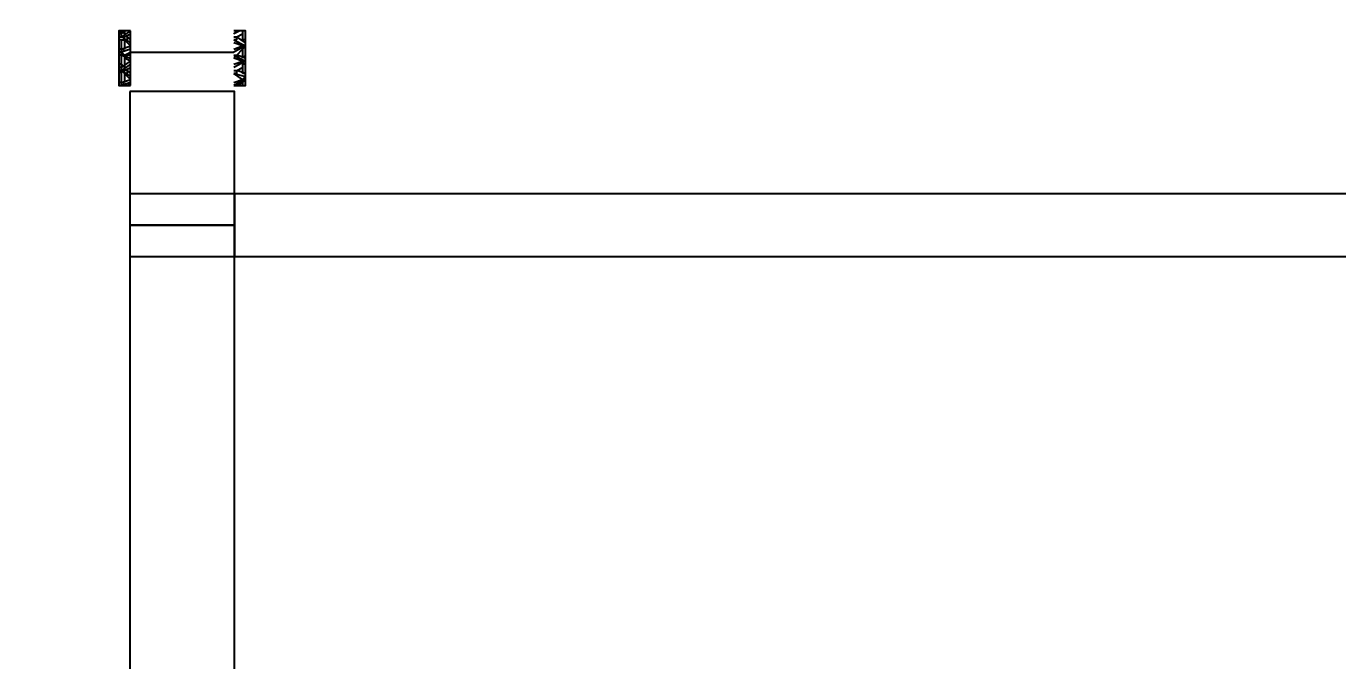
# Model space of a CAD drawing. Header units: centimetres. Extents: x -135 to 4159, y -1445 to 1077.
# Drawn here: x 1063.1 to 1188.4, y 277.1 to 337.8 of the extents above; entities that cross this region are included whole.
import ezdxf

# ---------------------------------------------------------------- set-up
doc = ezdxf.new("R2010")
doc.units = ezdxf.units.CM
for name, color, linetype in [('DIS_DUVAR_100', 30, 'Continuous'), ('DIS_UCLU_H_100', 3, 'Continuous'), ('IC_DUVAR_60', 30, 'Continuous'), ('IC_KAPILAR', 7, 'Continuous'), ('OLCULER', 7, 'Continuous')]:
    doc.layers.add(name, color=color, linetype=linetype)
doc.styles.add('PORTMAN', font='DejaVuSans.ttf')
doc.dimstyles.new('PORTMAN', dxfattribs={"dimtxt": 14, "dimasz": 9, "dimexe": 6, "dimexo": 5, "dimgap": 4, "dimtad": 1, "dimtxsty": 'PORTMAN', "dimblk": 'ARCHTICK', "dimcen": 2.5, "dimazin": 3, "dimtfac": 0.5, "dimtmove": 2, "dimatfit": 3})

# ---------------------------------------------------------------- blocks, each defined once
blk = doc.blocks.new('BOM_I01_1255p0_IC_DOLU')
blk.add_lwpolyline([(0, 0), (6, 0), (6, 125.5), (0, 125.5)], close=True)
blk = doc.blocks.new('BOM_D01_1255p0_DIS_DOLU')
blk.add_lwpolyline([(0, 0), (10, 0), (10, 125.5), (0, 125.5)], close=True)
blk = doc.blocks.new('kaynak-dis-kapi')
at = {"color": 133, "linetype": 'Continuous', "lineweight": 25, "true_color": 0x6ec1dd}
for p, q in [((54287.99, 7079.63), (54287.42, 7078.5)), ((54287.7, 7079.35), (54287.42, 7079.35)), ((54287.42, 7078.79), (54287.7, 7079.35)), ((54287.99, 7079.63), (54287.7, 7079.35)), ((54287.7, 7079.35), (54287.99, 7079.35)), ((54287.7, 7078.5), (54287.99, 7079.35)), ((54288.27, 7079.63), (54287.99, 7079.35)), ((54287.99, 7079.35), (54288.55, 7078.5)), ((54288.55, 7078.5), (54288.27, 7079.63)), ((54288.27, 7079.63), (54288.55, 7079.63)), ((54288.55, 7079.63), (54288.55, 7079.35)), ((54288.55, 7079.63), (54288.83, 7078.79)), ((54289.39, 7079.35), (54288.55, 7079.35)), ((54288.83, 7078.79), (54289.11, 7079.35)), ((54289.68, 7079.63), (54289.11, 7078.5)), ((54289.39, 7079.35), (54289.11, 7079.35)), ((54289.39, 7079.63), (54289.39, 7079.35)), ((54289.39, 7079.35), (54289.68, 7079.35)), ((54289.39, 7078.5), (54289.68, 7079.35)), ((54290.24, 7078.5), (54289.68, 7079.63)), ((54289.68, 7079.63), (54289.68, 7079.35)), ((54289.68, 7079.63), (54289.96, 7079.63)), ((54289.68, 7079.35), (54289.96, 7078.5)), ((54290.24, 7079.63), (54289.96, 7079.35)), ((54289.96, 7079.63), (54290.24, 7078.79)), ((54290.8, 7079.35), (54289.96, 7079.35)), ((54290.24, 7078.79), (54290.8, 7079.35)), ((54291.09, 7079.63), (54290.52, 7078.5)), ((54291.09, 7079.63), (54290.8, 7079.35)), ((54290.8, 7079.35), (54290.8, 7079.35)), ((54290.8, 7079.35), (54291.09, 7079.35)), ((54290.8, 7078.5), (54291.09, 7079.35)), ((54291.65, 7078.5), (54291.09, 7079.63)), ((54291.09, 7079.63), (54291.09, 7079.35)), ((54291.09, 7079.63), (54291.37, 7079.63)), ((54291.09, 7079.35), (54291.37, 7078.5)), ((54291.37, 7079.63), (54291.93, 7078.79)), ((54291.65, 7079.63), (54291.65, 7079.35)), ((54292.5, 7079.35), (54291.65, 7079.35)), ((54291.93, 7078.79), (54292.21, 7079.35)), ((54292.5, 7079.35), (54292.21, 7079.35)), ((54288.55, 7078.79), (54288.55, 7078.5)), ((54288.55, 7078.79), (54288.83, 7078.79)), ((54288.83, 7078.5), (54288.83, 7078.79)), ((54290.24, 7078.79), (54289.96, 7078.5)), ((54290.24, 7078.5), (54290.24, 7078.79)), ((54290.24, 7078.79), (54290.24, 7078.79)), ((54290.52, 7068.64), (54290.52, 7078.5)), ((54291.65, 7078.79), (54291.65, 7078.5)), ((54291.65, 7078.79), (54291.93, 7078.79)), ((54291.93, 7078.5), (54291.93, 7078.79)), ((54292.5, 7079.07), (54292.21, 7078.5)), ((54292.21, 7078.5), (54292.5, 7078.79)), ((54287.42, 7068.64), (54292.5, 7068.64)), ((54287.7, 7068.64), (54287.42, 7067.79)), ((54287.42, 7068.35), (54287.7, 7068.64)), ((54287.7, 7067.79), (54287.99, 7068.64)), ((54287.99, 7068.64), (54288.55, 7068.07)), ((54288.55, 7068.64), (54288.83, 7068.35)), ((54288.83, 7068.07), (54289.11, 7068.64)), ((54289.11, 7067.79), (54289.68, 7068.64)), ((54289.68, 7068.64), (54289.96, 7068.07)), ((54290.24, 7067.79), (54289.96, 7068.64)), ((54290.24, 7068.07), (54290.52, 7068.64)), ((54290.24, 7068.64), (54290.24, 7068.35)), ((54290.8, 7068.64), (54290.52, 7067.79)), ((54290.8, 7067.79), (54291.09, 7068.64)), ((54291.09, 7068.64), (54291.65, 7068.07)), ((54291.65, 7068.64), (54291.93, 7068.35)), ((54291.93, 7068.07), (54292.21, 7068.64)), ((54287.42, 7067.79), (54287.7, 7067.79)), ((54287.42, 7067.79), (54287.42, 7067.79)), ((54287.42, 7067.79), (54287.7, 7067.79)), ((54287.7, 7067.79), (54287.7, 7068.07)), ((54288.55, 7068.07), (54287.7, 7068.07)), ((54287.7, 7067.79), (54287.7, 7067.51)), ((54287.7, 7067.79), (54287.7, 7067.51)), ((54288.55, 7068.35), (54288.55, 7068.07)), ((54288.55, 7068.35), (54288.83, 7068.35)), ((54288.83, 7067.79), (54288.55, 7068.07)), ((54288.83, 7067.79), (54288.55, 7067.51)), ((54288.83, 7067.79), (54288.83, 7068.07)), ((54288.83, 7067.79), (54289.11, 7067.79)), ((54288.83, 7067.79), (54288.83, 7067.51)), ((54288.83, 7067.79), (54289.11, 7067.79)), ((54289.39, 7067.79), (54289.11, 7068.07)), ((54290.24, 7068.07), (54289.11, 7068.07)), ((54289.11, 7067.79), (54289.11, 7067.51)), ((54289.39, 7067.79), (54289.39, 7067.51)), ((54290.24, 7068.35), (54289.96, 7068.07)), ((54290.24, 7068.35), (54290.24, 7068.35)), ((54290.24, 7067.79), (54290.24, 7068.07)), ((54290.52, 7067.79), (54290.24, 7068.07)), ((54290.24, 7067.79), (54290.24, 7067.51)), ((54290.24, 7067.79), (54290.24, 7067.51)), ((54290.52, 7067.51), (54290.52, 7067.79)), ((54290.52, 7067.79), (54290.8, 7067.79)), ((54290.52, 7067.79), (54290.52, 7067.51)), ((54290.52, 7067.79), (54290.8, 7067.79)), ((54290.8, 7067.79), (54290.8, 7068.07)), ((54291.65, 7068.07), (54290.8, 7068.07)), ((54290.8, 7067.79), (54290.8, 7067.51)), ((54290.8, 7067.79), (54290.8, 7067.51)), ((54291.65, 7068.35), (54291.65, 7068.07)), ((54291.65, 7068.35), (54291.93, 7068.35)), ((54291.65, 7067.79), (54291.65, 7068.07)), ((54291.65, 7067.79), (54291.65, 7067.51)), ((54291.93, 7067.79), (54291.93, 7068.07)), ((54291.93, 7067.79), (54292.5, 7067.79)), ((54291.93, 7067.79), (54292.21, 7067.79)), ((54291.93, 7067.79), (54291.93, 7067.51)), ((54291.93, 7067.79), (54292.21, 7067.79)), ((54292.5, 7067.79), (54292.21, 7068.07)), ((54292.5, 7068.07), (54292.21, 7068.07)), ((54292.21, 7067.79), (54292.5, 7068.07)), ((54292.5, 7067.79), (54292.21, 7067.51)), ((54292.21, 7067.79), (54292.21, 7067.51))]:
    blk.add_line(p, q, dxfattribs=at)
for points in [[(54287.42, 7078.5), (54287.42, 7079.63), (54292.5, 7079.63), (54292.5, 7078.5)], [(54292.5, 7068.64), (54292.5, 7067.51), (54287.42, 7067.51), (54287.42, 7068.64)], [(54288.83, 7067.51), (54288.83, 7067.79), (54288.27, 7068.64)], [(54289.39, 7068.64), (54288.83, 7067.79), (54288.83, 7067.51)], [(54291.93, 7067.51), (54291.93, 7067.79), (54291.37, 7068.64)], [(54292.5, 7068.64), (54291.93, 7067.79), (54291.93, 7067.51)], [(54287.42, 7067.51), (54287.42, 7067.79), (54288.83, 7067.79), (54290.24, 7067.79), (54291.65, 7067.79)]]:
    blk.add_lwpolyline(points, dxfattribs=at)
blk = doc.blocks.new('BOM_K03_DIS_KAPI_ACIKLIK1000')
at = {"layer": 'IC_KAPILAR', "xscale": 1.0309278350515463}
blk.add_blockref('kaynak-dis-kapi', (0, 0), dxfattribs=at)
blk = doc.blocks.new('BOM_D09_1255p0_DIS_K02_SOL')
blk.add_lwpolyline([(112.75, 0), (125.5, 0), (125.5, 10), (112.75, 10)], close=True)
at = {"layer": 'IC_KAPILAR', "xscale": -1}
blk.add_blockref('BOM_K03_DIS_KAPI_ACIKLIK1000', (56078.58, -7068.57), dxfattribs=at)
blk = doc.blocks.new('BOM_B05_UCLU_H_DIS_100x60')
blk.add_lwpolyline([(-5, -3), (5, -3), (5, 3), (-5, 3)], close=True)
blk = doc.blocks.new('_ARCHTICK')
at = {"color": 0, "linetype": 'BYBLOCK', "const_width": 0.15}
blk.add_lwpolyline([(-0.5, -0.5), (0.5, 0.5)], dxfattribs=at)

msp = doc.modelspace()

# ---------------------------------------------------------------- block references
at = {"layer": 'DIS_DUVAR_100', "rotation": 270}
msp.add_blockref('BOM_D09_1255p0_DIS_K02_SOL', (1073, 444.25), dxfattribs=at)
at = {"layer": 'DIS_DUVAR_100'}
msp.add_blockref('BOM_D01_1255p0_DIS_DOLU', (1073, 193.25), dxfattribs=at)
at = {"layer": 'DIS_UCLU_H_100'}
msp.add_blockref('BOM_B05_UCLU_H_DIS_100x60', (1078, 318.75), dxfattribs=at)
at = {"layer": 'IC_DUVAR_60', "rotation": 270}
msp.add_blockref('BOM_I01_1255p0_IC_DOLU', (1083, 321.75), dxfattribs=at)

# ---------------------------------------------------------------- dimensions: what is measured, and where the dimension line sits
at = {"layer": 'OLCULER'}
msp.add_linear_dim(base=(958, 0), p1=(1073, 0), p2=(1073, 739.25), angle=90, dimstyle='PORTMAN', override={"dimtxt": 14, "dimasz": 9, "dimexe": 6, "dimexo": 5, "dimdec": 2, "dimzin": 8, "dimdsep": 44}, dxfattribs=at).render()

doc.saveas('drawing.dxf')
